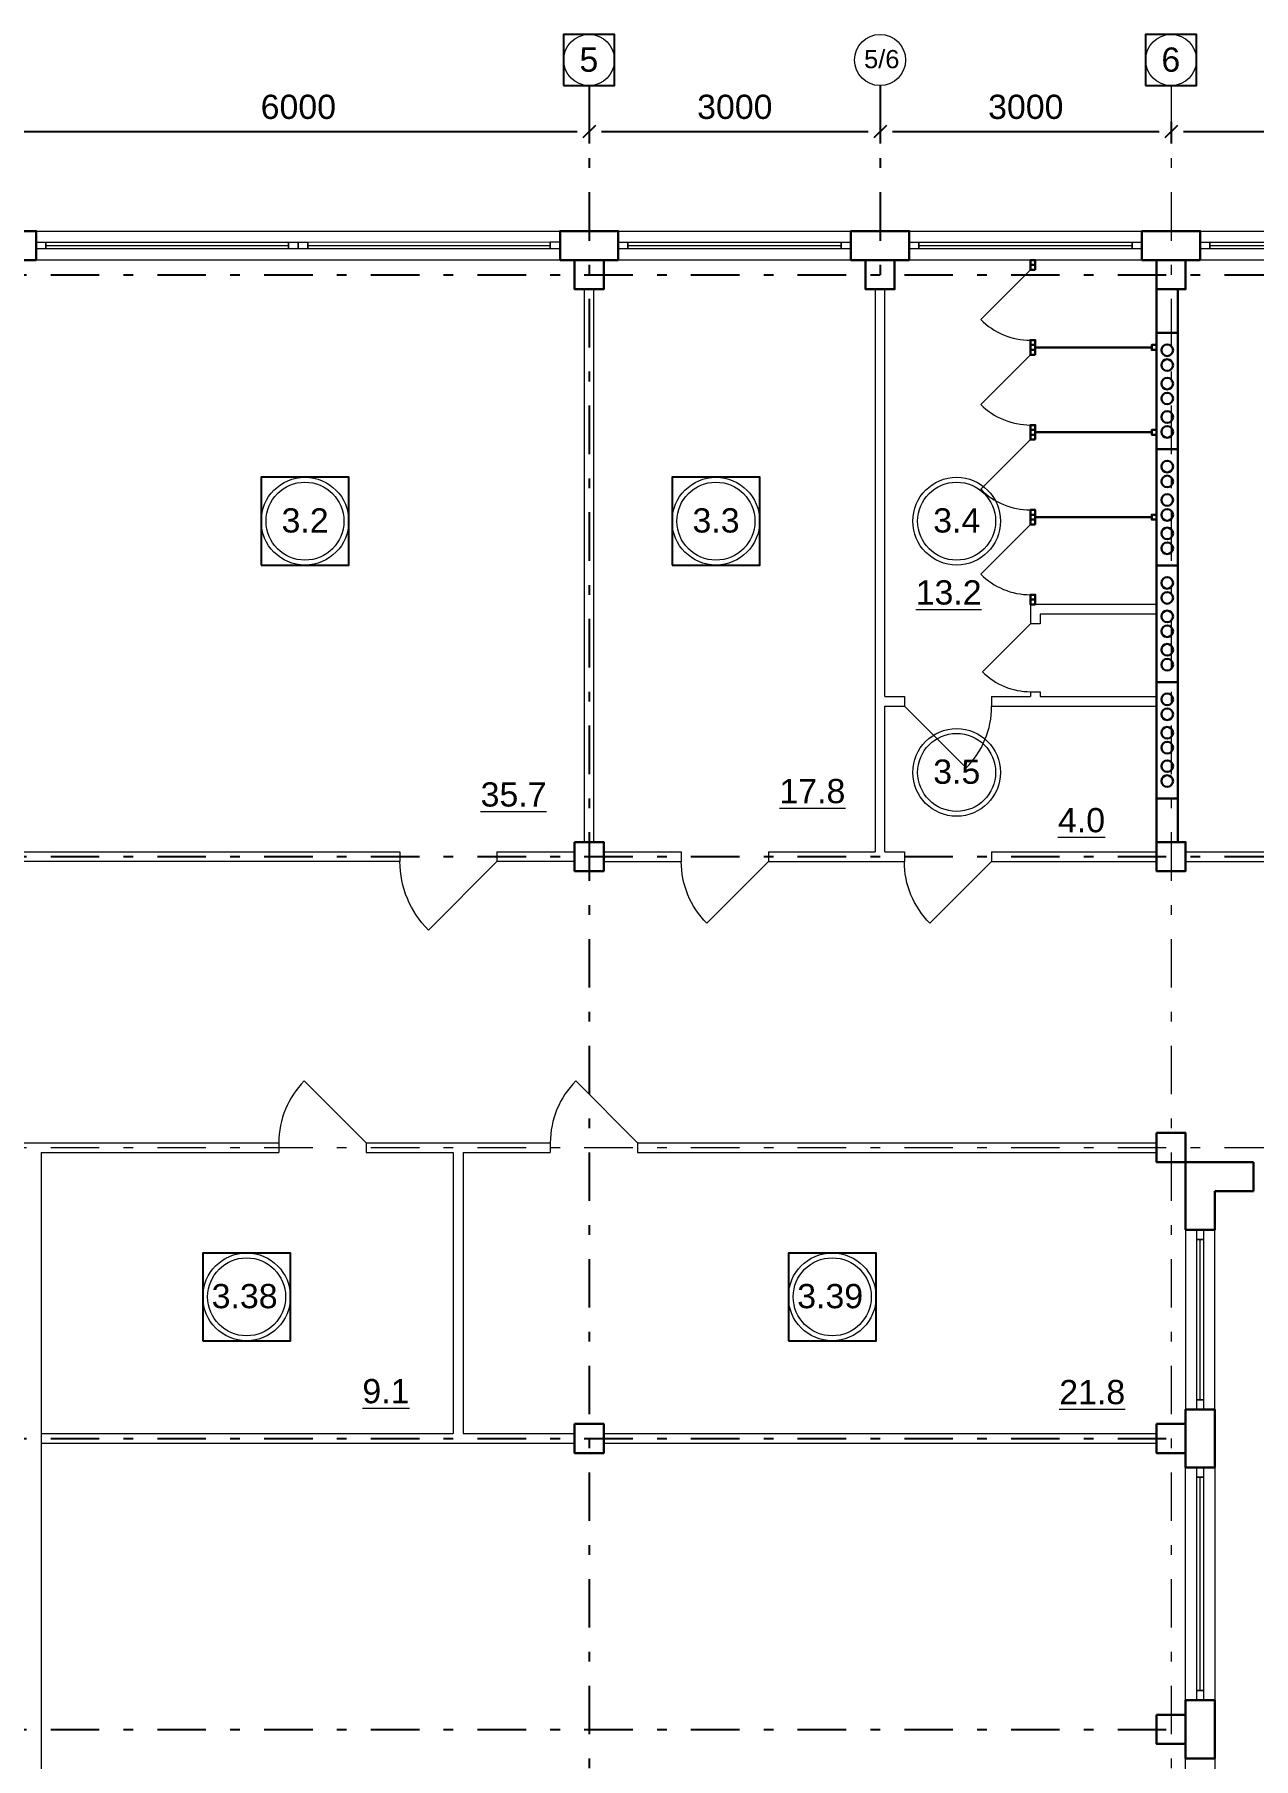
# Model space of a CAD drawing. Header units: metres. Extents: x 0 to 83.6, y 0.1 to 58.1.
# Drawn here: x 21.51 to 34.08, y 40.33 to 58.11 of the extents above; entities that cross this region are included whole.
import ezdxf
from ezdxf.enums import TextEntityAlignment as Align

# ---------------------------------------------------------------- set-up
doc = ezdxf.new("R2010")
doc.units = ezdxf.units.M
doc.header["$MEASUREMENT"] = 0
doc.linetypes.add('( Dashdot )', pattern=[1.001, 0.5, -0.25, 0.001, -0.25])
doc.layers.get('DEFPOINTS').update_dxf_attribs({"lineweight": 0})
doc.layers.add('YOLO_TABLE', color=1, linetype='Continuous')
doc.styles.add('Standard_0', font='arial.ttf')
doc.styles.add('Style-Arial', font='arial.ttf')
doc.dimstyles.get("Standard").update_dxf_attribs({"dimtxt": 0.00018, "dimasz": 0.00018, "dimexe": 0.0002, "dimexo": 0.0625, "dimgap": 9e-05, "dimtad": 0, "dimtih": 1, "dimtoh": 1, "dimdec": 4, "dimlfac": 1000, "dimzin": 0, "dimdsep": 46, "dimtxsty": 'Standard_0', "dimcen": 9e-05, "dimadec": 0, "dimazin": 0, "dimtfac": 1, "dimtdec": 4, "dimtofl": 0, "dimtmove": 0, "dimatfit": 0, "dimfxl": 0.01, "dimfxlon": 1, "dimtolj": 1, "dimtzin": 0, "dimarcsym": 0})

# ---------------------------------------------------------------- blocks, each defined once
blk = doc.blocks.new('_Oblique-1')
at = {"color": 0, "linetype": 'ByBlock', "lineweight": -2}
blk.add_line((0.5, 0.5), (-0.5, -0.5), dxfattribs=at)
blk = doc.blocks.new('*D528')
at = {"color": 0, "linetype": 'Continuous', "lineweight": -2, "transparency": 16777216}
for p, q in [((21.228, 57.454), (21.228, 56.98)), ((27.228, 57.454), (27.228, 56.98)), ((21.353, 57.105), (27.103, 57.105))]:
    blk.add_line(p, q, dxfattribs=at)
at = {"layer": 'DEFPOINTS', "color": 0, "linetype": 'Continuous', "transparency": 16777216}
for p in [(21.228, 57.579), (27.228, 57.579), (27.228, 57.105)]:
    blk.add_point(p, dxfattribs=at)
at = {"color": 0, "linetype": 'Continuous', "lineweight": -2, "transparency": 16777216, "xscale": 0.125, "yscale": 0.125, "zscale": 0.125, "rotation": 180}
blk.add_blockref('_Oblique-1', (21.228, 57.105), dxfattribs=at)
at = {"color": 0, "linetype": 'Continuous', "lineweight": -2, "transparency": 16777216, "xscale": 0.125, "yscale": 0.125, "zscale": 0.125}
blk.add_blockref('_Oblique-1', (27.228, 57.105), dxfattribs=at)
at = {"color": 0, "linetype": 'Continuous', "lineweight": 0, "transparency": 16777216, "insert": (24.228, 57.358), "char_height": 0.25, "attachment_point": 5, "style": 'Style-Arial'}
blk.add_mtext('\\A1;6000', dxfattribs=at)
blk = doc.blocks.new('*D529')
at = {"color": 0, "linetype": 'Continuous', "lineweight": -2, "transparency": 16777216}
for p, q in [((27.228, 57.454), (27.228, 56.98)), ((27.353, 57.105), (30.103, 57.105)), ((30.228, 57.204), (30.228, 56.98))]:
    blk.add_line(p, q, dxfattribs=at)
at = {"layer": 'DEFPOINTS', "color": 0, "linetype": 'Continuous', "transparency": 16777216}
for p in [(27.228, 57.579), (30.228, 57.329), (30.228, 57.105)]:
    blk.add_point(p, dxfattribs=at)
at = {"color": 0, "linetype": 'Continuous', "lineweight": -2, "transparency": 16777216, "xscale": 0.125, "yscale": 0.125, "zscale": 0.125, "rotation": 180}
blk.add_blockref('_Oblique-1', (27.228, 57.105), dxfattribs=at)
at = {"color": 0, "linetype": 'Continuous', "lineweight": -2, "transparency": 16777216, "xscale": 0.125, "yscale": 0.125, "zscale": 0.125}
blk.add_blockref('_Oblique-1', (30.228, 57.105), dxfattribs=at)
at = {"color": 0, "linetype": 'Continuous', "lineweight": 0, "transparency": 16777216, "insert": (28.728, 57.358), "char_height": 0.25, "attachment_point": 5, "style": 'Style-Arial'}
blk.add_mtext('\\A1;3000', dxfattribs=at)
blk = doc.blocks.new('*D530')
at = {"color": 0, "linetype": 'Continuous', "lineweight": -2, "transparency": 16777216}
for p, q in [((30.228, 57.204), (30.228, 56.98)), ((30.353, 57.105), (33.103, 57.105)), ((33.228, 57.204), (33.228, 56.98))]:
    blk.add_line(p, q, dxfattribs=at)
at = {"layer": 'DEFPOINTS', "color": 0, "linetype": 'Continuous', "transparency": 16777216}
for p in [(30.228, 57.329), (33.228, 57.329), (33.228, 57.105)]:
    blk.add_point(p, dxfattribs=at)
at = {"color": 0, "linetype": 'Continuous', "lineweight": -2, "transparency": 16777216, "xscale": 0.125, "yscale": 0.125, "zscale": 0.125, "rotation": 180}
blk.add_blockref('_Oblique-1', (30.228, 57.105), dxfattribs=at)
at = {"color": 0, "linetype": 'Continuous', "lineweight": -2, "transparency": 16777216, "xscale": 0.125, "yscale": 0.125, "zscale": 0.125}
blk.add_blockref('_Oblique-1', (33.228, 57.105), dxfattribs=at)
at = {"color": 0, "linetype": 'Continuous', "lineweight": 0, "transparency": 16777216, "insert": (31.728, 57.358), "char_height": 0.25, "attachment_point": 5, "style": 'Style-Arial'}
blk.add_mtext('\\A1;3000', dxfattribs=at)
blk = doc.blocks.new('*D531')
at = {"color": 0, "linetype": 'Continuous', "lineweight": -2, "transparency": 16777216}
for p, q in [((33.228, 57.204), (33.228, 56.98)), ((33.353, 57.105), (39.103, 57.105)), ((39.228, 57.204), (39.228, 56.98))]:
    blk.add_line(p, q, dxfattribs=at)
at = {"layer": 'DEFPOINTS', "color": 0, "linetype": 'Continuous', "transparency": 16777216}
for p in [(33.228, 57.329), (39.228, 57.329), (39.228, 57.105)]:
    blk.add_point(p, dxfattribs=at)
at = {"color": 0, "linetype": 'Continuous', "lineweight": -2, "transparency": 16777216, "xscale": 0.125, "yscale": 0.125, "zscale": 0.125, "rotation": 180}
blk.add_blockref('_Oblique-1', (33.228, 57.105), dxfattribs=at)
at = {"color": 0, "linetype": 'Continuous', "lineweight": -2, "transparency": 16777216, "xscale": 0.125, "yscale": 0.125, "zscale": 0.125}
blk.add_blockref('_Oblique-1', (39.228, 57.105), dxfattribs=at)
at = {"color": 0, "linetype": 'Continuous', "lineweight": 0, "transparency": 16777216, "insert": (36.228, 57.358), "char_height": 0.25, "attachment_point": 5, "style": 'Style-Arial'}
blk.add_mtext('\\A1;6000', dxfattribs=at)

msp = doc.modelspace()

# ---------------------------------------------------------------- linework, layer by layer
at = {"color": 1, "linetype": '( Dashdot )'}
for p, q in [((27.22750202, 57.57893372), (27.22750202, 9.05551876)), ((30.22750202, 57.57893372), (30.22750202, 55.47893372)), ((6.27591411, 55.62893372), (78.17591411, 55.62893372)), ((6.27591411, 49.62893372), (78.17591411, 49.62893372)), ((6.27591411, 43.62893372), (33.22750202, 43.62893372)), ((6.27591411, 40.62893372), (33.22750202, 40.62893372))]:
    msp.add_line(p, q, dxfattribs=at)
at = {"color": 1, "linetype": '( Dashdot )', "lineweight": 0}
for p, q in [((33.22750202, 57.57893372), (33.22750202, 9.05551876)), ((6.27591411, 46.62893372), (78.17591411, 46.62893372))]:
    msp.add_line(p, q, dxfattribs=at)
at = {"color": 7, "linetype": 'Continuous', "lineweight": 0}
for p, q in [((21.62591411, 55.92893372), (24.12591411, 55.92893372)), ((24.32591411, 55.92893372), (26.82588339, 55.93112823)), ((27.62591411, 55.92893372), (29.82591411, 55.92893372)), ((30.62591411, 55.92893372), (32.82591411, 55.92893372)), ((33.62591411, 55.92893372), (36.12591411, 55.92893372)), ((33.52591411, 44.02893372), (33.52591411, 45.67893372)), ((33.52591411, 41.02893372), (33.52591411, 43.22893372))]:
    msp.add_line(p, q, dxfattribs=at)
at = {"color": 252, "linetype": 'Continuous', "lineweight": 13}
for p, q in [((31.26326169, 55.1662813), (31.77591411, 55.67893372)), ((31.26326169, 54.2912813), (31.77591411, 54.80393372)), ((31.26326169, 53.4162813), (31.77591411, 53.92893372)), ((31.26326169, 52.5412813), (31.77591411, 53.05393372))]:
    msp.add_line(p, q, dxfattribs=at)
at = {"color": 252, "linetype": 'Continuous', "lineweight": 30}
for p, q in [((31.82591411, 54.87893372), (33.02591411, 54.87893372)), ((31.82591411, 54.00393372), (33.02591411, 54.00393372)), ((31.82591411, 53.12893372), (33.02591411, 53.12893372))]:
    msp.add_line(p, q, dxfattribs=at)
at = {"color": 7, "linetype": 'Continuous', "lineweight": 13}
for p, q in [((33.07591411, 52.22893372), (31.77591411, 52.22893372)), ((31.77591411, 52.22893372), (31.77591411, 52.02893372)), ((33.07591411, 52.12893372), (31.87591411, 52.12893372)), ((31.87591411, 52.12893372), (31.87591411, 52.02893372)), ((31.77591411, 52.02893372), (31.28093936, 51.53395897)), ((31.87591411, 52.02893372), (31.77591411, 52.02893372)), ((30.27591411, 51.27893372), (30.47591411, 51.27893372)), ((30.47591411, 51.27893372), (30.47591411, 51.17893372)), ((31.37591411, 51.27893372), (31.37591411, 51.17893372)), ((31.37591411, 51.27893372), (31.77591411, 51.27893372)), ((31.77591411, 51.32893372), (31.87591411, 51.32893372)), ((31.77591411, 51.32893372), (31.77591411, 51.27893372)), ((31.87591411, 51.32893372), (31.87591411, 51.27893372)), ((31.87591411, 51.27893372), (33.07591411, 51.27893372)), ((30.27591411, 51.17893372), (30.47591411, 51.17893372)), ((30.47591411, 51.17893372), (31.11231021, 50.54253762)), ((31.37591411, 51.17893372), (33.07591411, 51.17893372)), ((25.27591411, 49.67893372), (25.27591411, 49.57893372)), ((26.27591411, 49.67893372), (26.27591411, 49.57893372)), ((27.37591411, 49.67893372), (28.17591411, 49.67893372)), ((28.17591411, 49.67893372), (28.17591411, 49.57893372)), ((29.07591411, 49.67893372), (29.07591411, 49.57893372)), ((29.07591411, 49.67893372), (30.17591411, 49.67893372)), ((30.27591411, 49.67893372), (30.47591411, 49.67893372)), ((30.47591411, 49.67893372), (30.47591411, 49.57893372)), ((31.37591411, 49.67893372), (31.37591411, 49.57893372)), ((31.37591411, 49.67893372), (33.07591411, 49.67893372)), ((33.37591411, 49.67893372), (39.07591411, 49.67893372)), ((27.37591411, 49.57893372), (28.17591411, 49.57893372)), ((29.07591411, 49.57893372), (30.47591411, 49.57893372)), ((31.37591411, 49.57893372), (33.07591411, 49.57893372)), ((33.37591411, 49.57893372), (39.07591411, 49.57893372)), ((24.92591411, 46.67893372), (24.28951801, 47.31532982)), ((27.72591411, 46.67893372), (27.08951801, 47.31532982)), ((21.37591411, 46.67893372), (24.02591411, 46.67893372)), ((21.57591411, 46.57893372), (21.57591411, 22.72893372)), ((21.57591411, 46.57893372), (24.02591411, 46.57893372)), ((24.02591411, 46.67893372), (24.02591411, 46.57893372)), ((24.92591411, 46.67893372), (24.92591411, 46.57893372)), ((24.92591411, 46.67893372), (26.82591411, 46.67893372)), ((24.92591411, 46.57893372), (25.82591411, 46.57893372)), ((25.82591411, 46.57893372), (25.82591411, 45.67893372)), ((25.92591411, 46.57893372), (25.92591411, 45.67893372)), ((25.92591411, 46.57893372), (26.82591411, 46.57893372)), ((26.82591411, 46.67893372), (26.82591411, 46.57893372)), ((27.72591411, 46.67893372), (27.72591411, 46.57893372)), ((27.72591411, 46.67893372), (33.07591411, 46.67893372)), ((27.72591411, 46.57893372), (33.07591411, 46.57893372)), ((25.82591411, 45.67893372), (25.82591411, 43.67893372)), ((25.92591411, 45.67893372), (25.92591411, 43.67893372)), ((21.57591411, 43.67893372), (25.82591411, 43.67893372)), ((21.57591411, 43.57893372), (27.07591411, 43.57893372)), ((25.92591411, 43.67893372), (27.07591411, 43.67893372)), ((27.37591411, 43.67893372), (33.07591411, 43.67893372)), ((27.37591411, 43.57893372), (33.07591411, 43.57893372))]:
    msp.add_line(p, q, dxfattribs=at)
at = {"color": 7, "lineweight": 13, "extrusion": (0, 0, -1)}
msp.add_line((26.27591411, 49.57893372), (25.56880733, 48.87182694), dxfattribs=at)
at = {"color": 7, "linetype": 'Continuous', "lineweight": 13, "extrusion": (0, 0, -1)}
for p, q in [((29.07591411, 49.57893372), (28.43951801, 48.94253762)), ((31.37591411, 49.57893372), (30.73951801, 48.94253762))]:
    msp.add_line(p, q, dxfattribs=at)
at = {"color": 7, "linetype": 'Continuous', "lineweight": 30}
for p in [(34.07591411, 46.47893372), (33.67591411, 46.17893372)]:
    msp.add_line(p, (34.07591411, 46.17893372), dxfattribs=at)
at = {"color": 7, "linetype": 'Continuous', "lineweight": 30, "flags": 128}
for points in [[(21.52591411, 55.77893372), (20.92591411, 55.77893372), (20.92591411, 56.07893372), (21.52591411, 56.07893372), (21.52591411, 55.77893372)], [(27.52591411, 55.77893372), (26.92591411, 55.77893372), (26.92591411, 56.07893372), (27.52591411, 56.07893372), (27.52591411, 55.77893372)], [(30.52591411, 55.77893372), (29.92591411, 55.77893372), (29.92591411, 56.07893372), (30.52591411, 56.07893372), (30.52591411, 55.77893372)], [(33.52591411, 55.77893372), (32.92591411, 55.77893372), (32.92591411, 56.07893372), (33.52591411, 56.07893372), (33.52591411, 55.77893372)], [(27.07591411, 55.77893372), (27.07591411, 55.47893372), (27.37591411, 55.47893372), (27.37591411, 55.77893372), (27.07591411, 55.77893372)], [(30.07591411, 55.77893372), (30.07591411, 55.47893372), (30.37591411, 55.47893372), (30.37591411, 55.77893372), (30.07591411, 55.77893372)], [(33.07591411, 55.77893372), (33.07591411, 55.47893372), (33.37591411, 55.47893372), (33.37591411, 55.77893372), (33.07591411, 55.77893372)], [(33.07591411, 55.47893372), (33.29591411, 55.47893372), (33.29591411, 55.02893372), (33.07591411, 55.02893372), (33.07591411, 55.47893372)], [(33.07591411, 53.82893372), (33.07591411, 55.02893372), (33.29591411, 55.02893372), (33.29591411, 53.82893372), (33.07591411, 53.82893372)], [(33.07591411, 52.62893372), (33.07591411, 53.82893372), (33.29591411, 53.82893372), (33.29591411, 52.62893372), (33.07591411, 52.62893372)], [(33.07591411, 51.42893372), (33.07591411, 52.62893372), (33.29591411, 52.62893372), (33.29591411, 51.42893372), (33.07591411, 51.42893372)], [(33.07591411, 50.22893372), (33.07591411, 51.42893372), (33.29591411, 51.42893372), (33.29591411, 50.22893372), (33.07591411, 50.22893372)], [(33.07591411, 50.22893372), (33.29591411, 50.22893372), (33.29591411, 49.77893372), (33.07591411, 49.77893372), (33.07591411, 50.22893372)], [(27.07591411, 49.77893372), (27.07591411, 49.47893372), (27.37591411, 49.47893372), (27.37591411, 49.77893372), (27.07591411, 49.77893372)], [(33.07591411, 49.77893372), (33.07591411, 49.47893372), (33.37591411, 49.47893372), (33.37591411, 49.77893372), (33.07591411, 49.77893372)], [(33.07591411, 46.77893372), (33.07591411, 46.47893372), (33.37591411, 46.47893372), (33.37591411, 46.77893372), (33.07591411, 46.77893372)], [(33.37591411, 43.32893372), (33.37591411, 43.92893372), (33.67591411, 43.92893372), (33.67591411, 43.32893372), (33.37591411, 43.32893372)], [(27.07591411, 43.77893372), (27.07591411, 43.47893372), (27.37591411, 43.47893372), (27.37591411, 43.77893372), (27.07591411, 43.77893372)], [(33.07591411, 43.77893372), (33.07591411, 43.47893372), (33.37591411, 43.47893372), (33.37591411, 43.77893372), (33.07591411, 43.77893372)], [(33.37591411, 40.32893372), (33.37591411, 40.92893372), (33.67591411, 40.92893372), (33.67591411, 40.32893372), (33.37591411, 40.32893372)], [(33.07591411, 40.77893372), (33.07591411, 40.47893372), (33.37591411, 40.47893372), (33.37591411, 40.77893372), (33.07591411, 40.77893372)]]:
    msp.add_lwpolyline(points, close=True, dxfattribs=at)
at = {"color": 7, "linetype": 'Continuous', "lineweight": 0, "flags": 128}
for points in [[(26.92591411, 55.77893372), (21.52591411, 55.77893372), (21.52591411, 56.07893372), (26.92591411, 56.07893372), (26.92591411, 55.77893372)], [(27.52591411, 56.07893372), (29.92591411, 56.07893372), (29.92591411, 55.77893372), (27.52591411, 55.77893372), (27.52591411, 56.07893372)], [(30.52591411, 56.07893372), (32.92591411, 56.07893372), (32.92591411, 55.77893372), (30.52591411, 55.77893372), (30.52591411, 56.07893372)], [(38.92591411, 55.77893372), (33.52591411, 55.77893372), (33.52591411, 56.07893372), (38.92591411, 56.07893372), (38.92591411, 55.77893372)], [(24.12591411, 55.89393372), (21.62591411, 55.89393372), (21.62591411, 55.96393372), (24.12591411, 55.96393372), (24.12591411, 55.89393372)], [(26.82591411, 55.89612826), (24.32591411, 55.89393372), (24.32585266, 55.96393366), (26.82585266, 55.9661282), (26.82591411, 55.89612826)], [(27.62591411, 55.96393372), (29.82591411, 55.96393372), (29.82591411, 55.89393372), (27.62591411, 55.89393372), (27.62591411, 55.96393372)], [(30.62591411, 55.96393372), (32.82591411, 55.96393372), (32.82591411, 55.89393372), (30.62591411, 55.89393372), (30.62591411, 55.96393372)], [(36.12591411, 55.89393372), (33.62591411, 55.89393372), (33.62591411, 55.96393372), (36.12591411, 55.96393372), (36.12591411, 55.89393372)], [(33.37591411, 45.77893372), (33.37591411, 43.92893372), (33.67591411, 43.92893372), (33.67591411, 45.77893372), (33.37591411, 45.77893372)], [(33.49091411, 44.02893372), (33.49091411, 45.67893372), (33.56091411, 45.67893372), (33.56091411, 44.02893372), (33.49091411, 44.02893372)], [(33.37591411, 40.92893372), (33.37591411, 43.32893372), (33.67591411, 43.32893372), (33.67591411, 40.92893372), (33.37591411, 40.92893372)], [(33.49091411, 41.02893372), (33.49091411, 43.22893372), (33.56091411, 43.22893372), (33.56091411, 41.02893372), (33.49091411, 41.02893372)], [(33.37591411, 34.92893372), (33.37591411, 40.32893372), (33.67591411, 40.32893372), (33.67591411, 34.92893372), (33.37591411, 34.92893372)]]:
    msp.add_lwpolyline(points, close=True, dxfattribs=at)
at = {"color": 7, "linetype": 'Continuous', "lineweight": 13, "flags": 128}
for points in [[(21.62591411, 55.89393372), (21.52591411, 55.89393372), (21.52591411, 55.96393372), (21.62591411, 55.96393372), (21.62591411, 55.89393372)], [(24.22591411, 55.89393372), (24.12591411, 55.89393372), (24.12591411, 55.96393372), (24.22591411, 55.96393372), (24.22591411, 55.89393372)], [(24.32591411, 55.89393372), (24.22591411, 55.89393372), (24.22591411, 55.96393372), (24.32591411, 55.96393372), (24.32591411, 55.89393372)], [(26.92591411, 55.89612826), (26.82591411, 55.89612826), (26.82591411, 55.96612826), (26.92591411, 55.96612826), (26.92591411, 55.89612826)], [(27.62591411, 55.89393372), (27.52591411, 55.89393372), (27.52591411, 55.96393372), (27.62591411, 55.96393372), (27.62591411, 55.89393372)], [(29.92591411, 55.89393372), (29.82591411, 55.89393372), (29.82591411, 55.96393372), (29.92591411, 55.96393372), (29.92591411, 55.89393372)], [(30.62591411, 55.89393372), (30.52591411, 55.89393372), (30.52591411, 55.96393372), (30.62591411, 55.96393372), (30.62591411, 55.89393372)], [(32.92591411, 55.89393372), (32.82591411, 55.89393372), (32.82591411, 55.96393372), (32.92591411, 55.96393372), (32.92591411, 55.89393372)], [(33.62591411, 55.89393372), (33.52591411, 55.89393372), (33.52591411, 55.96393372), (33.62591411, 55.96393372), (33.62591411, 55.89393372)], [(27.17591411, 55.47893372), (27.17591411, 49.77893372), (27.27591411, 49.77893372), (27.27591411, 55.47893372), (27.17591411, 55.47893372)], [(33.56091411, 45.77893372), (33.56091411, 45.67893372), (33.49091411, 45.67893372), (33.49091411, 45.77893372), (33.56091411, 45.77893372)], [(33.56091411, 44.02893372), (33.56091411, 43.92893372), (33.49091411, 43.92893372), (33.49091411, 44.02893372), (33.56091411, 44.02893372)], [(33.56091411, 43.32893372), (33.56091411, 43.22893372), (33.49091411, 43.22893372), (33.49091411, 43.32893372), (33.56091411, 43.32893372)], [(33.56091411, 41.02893372), (33.56091411, 40.92893372), (33.49091411, 40.92893372), (33.49091411, 41.02893372), (33.56091411, 41.02893372)]]:
    msp.add_lwpolyline(points, close=True, dxfattribs=at)
at = {"color": 252, "linetype": 'Continuous', "lineweight": 30, "flags": 128}
for points in [[(31.82591411, 55.72893372), (31.82591411, 55.77893372), (31.77591411, 55.77893372), (31.77591411, 55.72893372), (31.82591411, 55.72893372)], [(31.82591411, 55.67893372), (31.82591411, 55.72893372), (31.77591411, 55.72893372), (31.77591411, 55.67893372), (31.82591411, 55.67893372)], [(31.82591411, 54.90393372), (31.82591411, 54.95393372), (31.77591411, 54.95393372), (31.77591411, 54.90393372), (31.82591411, 54.90393372)], [(31.82591411, 54.85393372), (31.82591411, 54.90393372), (31.77591411, 54.90393372), (31.77591411, 54.85393372), (31.82591411, 54.85393372)], [(31.82591411, 54.80393372), (31.82591411, 54.85393372), (31.77591411, 54.85393372), (31.77591411, 54.80393372), (31.82591411, 54.80393372)], [(33.07591411, 54.85393372), (33.07591411, 54.90393372), (33.02591411, 54.90393372), (33.02591411, 54.85393372), (33.07591411, 54.85393372)], [(31.82591411, 54.02893372), (31.82591411, 54.07893372), (31.77591411, 54.07893372), (31.77591411, 54.02893372), (31.82591411, 54.02893372)], [(31.82591411, 53.97893372), (31.82591411, 54.02893372), (31.77591411, 54.02893372), (31.77591411, 53.97893372), (31.82591411, 53.97893372)], [(31.82591411, 53.92893372), (31.82591411, 53.97893372), (31.77591411, 53.97893372), (31.77591411, 53.92893372), (31.82591411, 53.92893372)], [(33.07591411, 53.97893372), (33.07591411, 54.02893372), (33.02591411, 54.02893372), (33.02591411, 53.97893372), (33.07591411, 53.97893372)], [(31.82591411, 53.15393372), (31.82591411, 53.20393372), (31.77591411, 53.20393372), (31.77591411, 53.15393372), (31.82591411, 53.15393372)], [(31.82591411, 53.10393372), (31.82591411, 53.15393372), (31.77591411, 53.15393372), (31.77591411, 53.10393372), (31.82591411, 53.10393372)], [(33.07591411, 53.10393372), (33.07591411, 53.15393372), (33.02591411, 53.15393372), (33.02591411, 53.10393372), (33.07591411, 53.10393372)], [(31.82591411, 53.05393372), (31.82591411, 53.10393372), (31.77591411, 53.10393372), (31.77591411, 53.05393372), (31.82591411, 53.05393372)], [(31.82591411, 52.27893372), (31.82591411, 52.32893372), (31.77591411, 52.32893372), (31.77591411, 52.27893372), (31.82591411, 52.27893372)], [(31.82591411, 52.22893372), (31.82591411, 52.27893372), (31.77591411, 52.27893372), (31.77591411, 52.22893372), (31.82591411, 52.22893372)]]:
    msp.add_lwpolyline(points, close=True, dxfattribs=at)
at = {"color": 7, "linetype": 'Continuous', "lineweight": 13, "flags": 128}
for points in [[(30.27591411, 51.27893372), (30.27591411, 55.47893372), (30.17591411, 55.47893372), (30.17591411, 49.67893372)], [(30.27591411, 49.67893372), (30.27591411, 51.17893372)], [(21.37591411, 49.67893372), (25.27591411, 49.67893372)], [(26.27591411, 49.67893372), (27.07591411, 49.67893372), (27.07591411, 49.57893372), (26.27591411, 49.57893372)], [(25.27591411, 49.57893372), (21.37591411, 49.57893372)]]:
    msp.add_lwpolyline(points, dxfattribs=at)
at = {"color": 7, "linetype": 'Continuous', "lineweight": 30, "flags": 128}
for points in [[(33.37591411, 45.77893372), (33.37591411, 46.47893372), (34.07591411, 46.47893372)], [(33.37591411, 45.77893372), (33.67591411, 45.77893372), (33.67591411, 46.17893372)]]:
    msp.add_lwpolyline(points, dxfattribs=at)
at = {"color": 7, "linetype": 'Continuous', "lineweight": 13}
for centre, radius in [((27.22591411, 57.84228916), 0.26335544), ((30.22591411, 57.84228916), 0.26335544), ((33.22591411, 57.84228916), 0.26335544), ((24.29661451, 53.08735884), 0.45201344), ((28.53335006, 53.08735884), 0.45201344), ((31.01511983, 53.08735884), 0.45201344), ((24.29661451, 53.08735884), 0.40201344), ((28.53335006, 53.08735884), 0.40201344), ((31.01511983, 53.08735884), 0.40201344), ((31.01511983, 50.4967671), 0.45201344), ((31.01511983, 50.4967671), 0.40201344), ((23.69492519, 45.08917645), 0.45201344), ((29.73221004, 45.08917645), 0.45201344), ((23.69492519, 45.08917645), 0.40201344), ((29.73221004, 45.08917645), 0.40201344)]:
    msp.add_circle(centre, radius, dxfattribs=at)
at = {"color": 7, "linetype": 'Continuous', "lineweight": 30}
for centre in [(33.18591411, 54.85018515), (33.18591411, 54.69659699), (33.18591411, 54.5057278), (33.18591411, 54.35213964), (33.18591411, 54.16127044), (33.18591411, 54.00768229), (33.18591411, 53.65018515), (33.18591411, 53.49659699), (33.18591411, 53.3057278), (33.18591411, 53.15213964), (33.18591411, 52.96127044), (33.18591411, 52.80768229), (33.18591411, 52.45018515), (33.18591411, 52.29659699), (33.18591411, 52.1057278), (33.18591411, 51.95213964), (33.18591411, 51.76127044), (33.18591411, 51.60768229), (33.18591411, 51.25018515), (33.18591411, 51.09659699), (33.18591411, 50.9057278), (33.18591411, 50.75213964), (33.18591411, 50.56127044), (33.18591411, 50.40768229)]:
    msp.add_circle(centre, 0.06, dxfattribs=at)
at = {"color": 252, "linetype": 'Continuous', "lineweight": 0}
for centre in [(31.77591411, 55.67893372), (31.77591411, 54.80393372), (31.77591411, 53.92893372), (31.77591411, 53.05393372)]:
    msp.add_arc(centre, 0.725, 225, 270, dxfattribs=at)
at = {"color": 7, "linetype": 'Continuous', "lineweight": 0}
for centre, radius, start, end in [((31.77591411, 52.02893372), 0.7, 225, 270), ((30.47591411, 51.17893372), 0.9, 315, 360), ((24.92591411, 46.67893372), 0.9, 135, 180), ((27.72591411, 46.67893372), 0.9, 135, 180)]:
    msp.add_arc(centre, radius, start, end, dxfattribs=at)
at = {"color": 7, "lineweight": 0, "extrusion": (0, 0, -1)}
msp.add_arc((-26.27591411, 49.57893372), 1, 315, 360, dxfattribs=at)
at = {"color": 7, "linetype": 'Continuous', "lineweight": 0, "extrusion": (0, 0, -1)}
for centre in [(-29.07591411, 49.57893372), (-31.37591411, 49.57893372)]:
    msp.add_arc(centre, 0.9, 315, 360, dxfattribs=at)
at = {"layer": 'YOLO_TABLE'}
for points in [[(26.96255866, 57.57893372), (27.48926955, 57.57893372), (27.48926955, 58.10564461), (26.96255866, 58.10564461)], [(32.96255866, 57.57893372), (33.48926955, 57.57893372), (33.48926955, 58.10564461), (32.96255866, 58.10564461)], [(23.84460107, 52.6353454), (24.74862795, 52.6353454), (24.74862795, 53.53937228), (23.84460107, 53.53937228)], [(28.08133662, 52.6353454), (28.9853635, 52.6353454), (28.9853635, 53.53937228), (28.08133662, 53.53937228)], [(23.24291175, 44.63716301), (24.14693864, 44.63716301), (24.14693864, 45.54118989), (23.24291175, 45.54118989)], [(29.2801966, 44.63716301), (30.18422348, 44.63716301), (30.18422348, 45.54118989), (29.2801966, 45.54118989)]]:
    msp.add_lwpolyline(points, close=True, dxfattribs=at)

# ---------------------------------------------------------------- texts
at = {"color": 7, "linetype": 'Continuous', "lineweight": 30, "style": 'Style-Arial'}
for s, height, p in [('5', 0.25, (27.12622129, 57.97155179)), ('5/6', 0.1875, (30.06097868, 57.94538092)), ('6', 0.25, (33.12622129, 57.97155179))]:
    msp.add_text(s, height=height, dxfattribs=at).set_placement(p, align=Align.TOP_LEFT)
at = {"color": 7, "linetype": 'Continuous', "lineweight": 13, "style": 'Style-Arial'}
for s, p in [('3.2', (24.05505971, 53.22010848)), ('3.3', (28.29179526, 53.22010848)), ('3.4', (30.77356504, 53.22010848)), ('%%u13.2%%U', (30.59274797, 52.47771655)), ('3.5', (30.77356504, 50.62951673)), ('%%u35.7%%U', (26.10735165, 50.39472746)), ('%%u17.8%%U', (29.18820523, 50.42961116)), ('%%u4.0%%U', (32.05987453, 50.12962134)), ('3.38', (23.33424682, 45.22192608)), ('3.39', (29.37153166, 45.22192608)), ('%%u9.1%%U', (24.88810028, 44.24217055)), ('%%u21.8%%U', (32.07303326, 44.23244818))]:
    msp.add_text(s, height=0.25, dxfattribs=at).set_placement(p, align=Align.TOP_LEFT)

# ---------------------------------------------------------------- dimensions: what is measured, and where the dimension line sits
at = {"color": 5, "linetype": 'Continuous', "lineweight": 0}
for base, p1, p2, picture, middle in [((27.22750202, 57.10495998), (21.22750202, 57.57893372), (27.22750202, 57.57893372), '*D528', (24.22750202, 57.35760323)), ((30.22750202, 57.10495998), (27.22750202, 57.57893372), (30.22750202, 57.32893372), '*D529', (28.72750202, 57.35768849)), ((33.22750202, 57.10495998), (30.22750202, 57.32893372), (33.22750202, 57.32893372), '*D530', (31.72750202, 57.35768849)), ((39.22750202, 57.10495998), (33.22750202, 57.32893372), (39.22750202, 57.32893372), '*D531', (36.22750202, 57.35760323))]:
    dim = msp.add_linear_dim(base=base, p1=p1, p2=p2, dimstyle='Standard', override={"dimtxt": 0.25, "dimasz": 0.125, "dimexe": 0.125, "dimexo": 0.125, "dimgap": 0.125, "dimtad": 1, "dimtih": 0, "dimtoh": 0, "dimzin": 11, "dimtxsty": 'Style-Arial', "dimblk": '_Oblique-1', "dimfxlon": 0, "dimfrac": 2, "dimtzin": 11}, dxfattribs=at)
    dim.commit()
    dim.dimension.update_dxf_attribs({"geometry": picture, "text_midpoint": middle})

doc.saveas('drawing.dxf')
